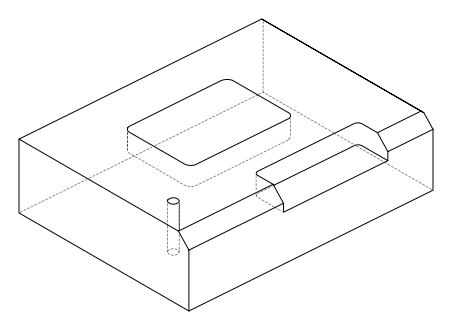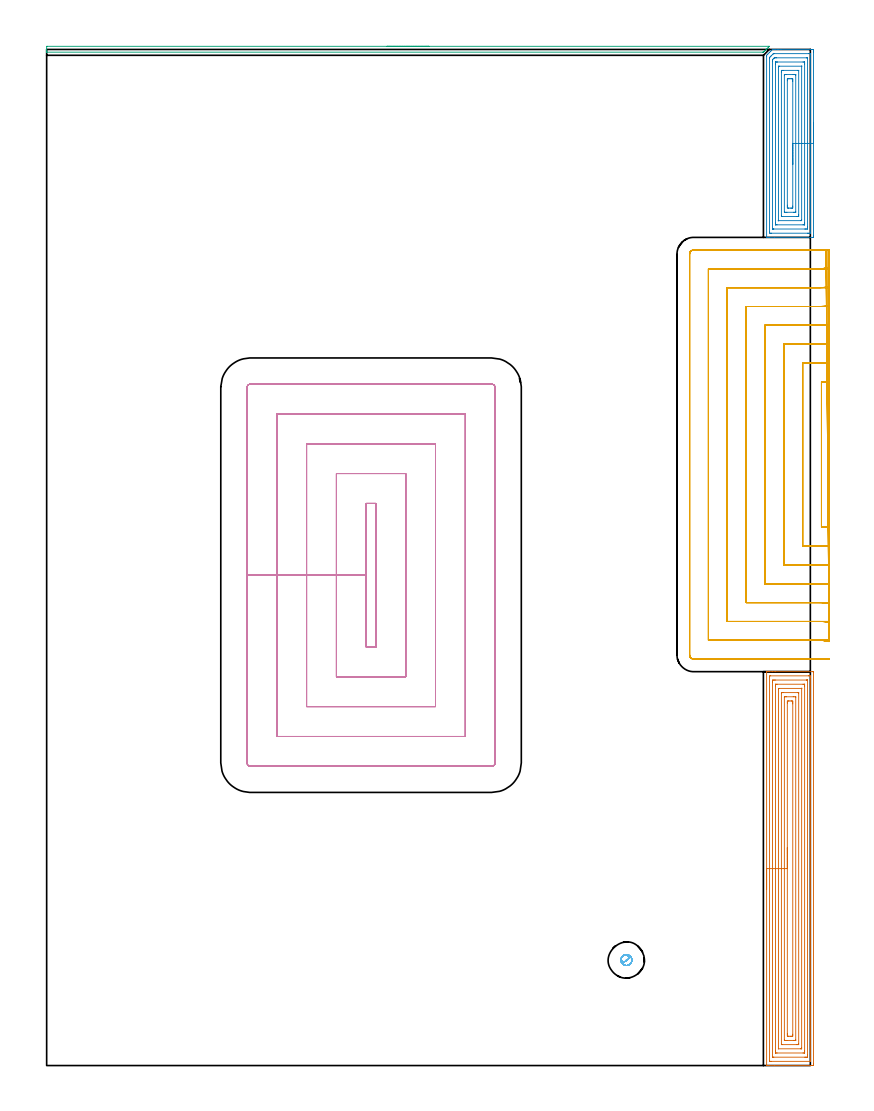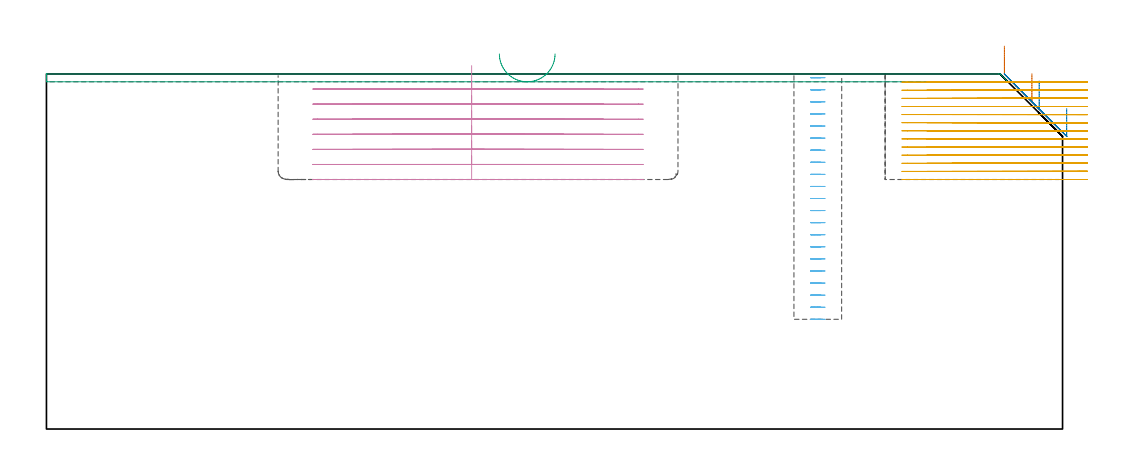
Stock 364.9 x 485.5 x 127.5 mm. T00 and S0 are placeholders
(PLAN: 6 operations, 2 tool changes, 143.6 min)
(1 AREA_MILL | FG_CHAMFER_SURFACE | UGT0205_001 | 12.46 min | 49249 mm3)
(2 AREA_MILL_1 | FG_CHAMFER_SURFACE_1 | UGT0205_001 | 6.15 min | 24561 mm3)
(3 AREA_MILL_2 | FG_CHAMFER_SURFACE_2 | UGT0205_001 | 2.91 min | 1342 mm3)
(4 MILL_RECTANGULAR_POCKET | POCKET_RECTANGULAR_STRAIGHT | NXT0201_007 | Follow Part, ap 6.25, ae 75% | 27.93 min | 1121685 mm3)
(5 MILL_SLOT | SLOT_PARTIAL_RECTANGULAR | NXT0201_011 | Follow Part, ap 3, ae 75% | 91.83 min | 495959 mm3)
(6 MILL_BLIND_HOLE_FROM_SOLID_MATERIAL | STEP1POCKET | NXT0201_011 | Spiral | 2.27 min | 20391 mm3)
(TOOL UGT0205_001 | Chamfer Mill 20 x 3 x 45 deg. | D20 FL50 Z2)
(TOOL NXT0201_007 | ENDMILL 25mm [R216.25-25050GCK54P 1620] | D25 R3 FL54 Z5)
(TOOL NXT0201_011 | ENDMILL 12mm [2P460-1200-NA 1630] | D12 FL38 Z6)
(OP 1 AREA_MILL)
G17 G21 G94 G90
T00 M6
G54
G17 G0 G90 X344. Y84.1 S1061 M3
G43 Z137.5 H0
G94 G1 Y84.138 Z136.628 F250.
Y84.252 Z135.763
Y84.441 Z134.912
Y84.703 Z134.08
Y85.037 Z133.274
Y85.44 Z132.5
Y85.908 Z131.764
Y86.44 Z131.072
Y87.029 Z130.429
Y87.672 Z129.84
Y88.364 Z129.308
Y89.1 Z128.84
Y89.874 Z128.437
Y90.68 Z128.103
Y91.512 Z127.841
Y92.364 Z127.652
Y93.228 Z127.538
Y94.1 Z127.5
Y188.014
X344.003 Y188.191 Z127.488
X344.041 Y188.2 Z127.45
X344.452 Z127.048
X344.694 Z126.806
X345.432 Z126.064
X346.689 Z124.808
X348.096 Z123.4
X365.856 Z105.641
X366.118 Y188.198 Z105.379
X366.392 Y188.19 Z105.106
X366.399 Y187.915 Z105.099
X366.4 Y0.98 Z105.1
X366.399 Y0.633 Z105.101
X366.394 Y0.091 Z105.103
X366.392 Y0.008 Z105.106
X365.856 Y0.004 Z105.641
X365.228 Y0. Z106.27
X347.836 Z123.66
X345.432 Z126.064
X344.694 Z126.806
X344.452 Z127.048
X344.041 Z127.45
X344.003 Y0.009 Z127.488
X344. Y0.186 Z127.5
Y94.1
X345.414 Z126.086
X345.415 Y185.795 Z126.085
X345.432 Y186.19 Z126.068
X345.902 Y186.199 Z125.598
X364.08 Y186.2 Z107.42
X364.551 Y186.199 Z106.949
X364.968 Y186.19 Z106.532
X364.985 Y185.778 Z106.515
X364.986 Y185.761 Z106.514
X364.985 Y2.405 Z106.515
X364.968 Y2.01 Z106.532
X364.498 Y2.001 Z107.002
X346.32 Y2. Z125.18
X345.849 Y2.001 Z125.651
X345.432 Y2.01 Z126.068
X345.415 Y2.422 Z126.085
X345.414 Y2.439 Z126.086
Y94.1
X346.828 Z124.672
X346.829 Y183.095 Z124.671
X346.83 Y183.476 Z124.67
X346.833 Y183.989 Z124.667
X346.835 Y184.171 Z124.665
X347.007 Y184.191 Z124.493
X347.208 Y184.195 Z124.292
X347.887 Y184.2 Z123.613
X348.096 Z123.404
X362.983 Z108.517
X363.192 Y184.198 Z108.308
X363.401 Y184.195 Z108.099
X363.54 Y184.19 Z107.96
X363.566 Y184.181 Z107.934
X363.567 Y184.162 Z107.933
X363.57 Y184.117 Z107.93
X363.571 Y183.989 Z107.929
Y5.105
X363.57 Y4.724 Z107.93
X363.567 Y4.211 Z107.933
X363.565 Y4.029 Z107.935
X363.393 Y4.009 Z108.107
X363.192 Y4.005 Z108.308
X362.513 Y4. Z108.987
X362.304 Z109.196
X347.417 Z124.083
X347.208 Y4.002 Z124.292
X346.999 Y4.006 Z124.501
X346.86 Y4.01 Z124.64
X346.835 Y4.019 Z124.665
X346.833 Y4.038 Z124.667
X346.831 Y4.083 Z124.669
X346.829 Y4.211 Z124.671
X346.828 Y94.1 Z124.672
X348.243 Z123.257
Y181.306
X348.245 Y182.05 Z123.255
X348.248 Y182.158 Z123.252
X348.249 Y182.183 Z123.251
X348.264 Y182.19 Z123.236
X348.318 Y182.193 Z123.182
X348.54 Y182.198 Z122.96
X348.984 Y182.2 Z122.516
X361.416 Z110.084
X361.86 Y182.198 Z109.64
X362.082 Y182.194 Z109.418
X362.136 Y182.19 Z109.364
X362.151 Y182.185 Z109.349
X362.153 Y182.166 Z109.347
X362.155 Y182.094 Z109.345
X362.157 Y181.454 Z109.343
Y181.306
Y6.894
X362.155 Y6.15 Z109.345
X362.152 Y6.042 Z109.348
X362.151 Y6.017 Z109.349
X362.136 Y6.01 Z109.364
X362.082 Y6.007 Z109.418
X361.86 Y6.002 Z109.64
X361.416 Y6. Z110.084
X348.984 Z122.516
X348.54 Y6.002 Z122.96
X348.318 Y6.006 Z123.182
X348.264 Y6.01 Z123.236
X348.249 Y6.016 Z123.251
X348.247 Y6.034 Z123.253
X348.245 Y6.106 Z123.255
X348.243 Y6.746 Z123.257
Y6.894
Y94.1
X349.657 Z121.843
Y179.734
X349.658 Y179.95 Z121.842
X349.662 Y180.094 Z121.838
X349.667 Y180.19 Z121.833
X349.703 Y180.194 Z121.797
X349.872 Y180.198 Z121.628
X350.082 Y180.2 Z121.418
X360.739 Y180.199 Z110.761
X360.742 Y180.197 Z110.758
X360.743 Y180.196 Z110.757
Y8.467
X360.742 Y8.25 Z110.758
X360.738 Y8.106 Z110.762
X360.733 Y8.01 Z110.767
X360.697 Y8.006 Z110.803
X360.528 Y8.002 Z110.972
X360.318 Y8. Z111.182
X349.661 Y8.001 Z121.839
X349.658 Y8.003 Z121.842
X349.657 Y8.004 Z121.843
Y94.1
X351.071 Z120.429
X351.072 Y177.728 Z120.428
X351.074 Y178.019 Z120.426
X351.077 Y178.163 Z120.423
X351.078 Y178.19 Z120.422
X351.113 Y178.194 Z120.387
X351.181 Y178.198 Z120.319
X351.648 Y178.2 Z119.852
X352.068 Z119.432
X358.752 Z112.748
X359.174 Y178.198 Z112.326
X359.311 Y178.192 Z112.189
X359.322 Y178.19 Z112.178
X359.324 Y178.176 Z112.176
X359.327 Y178.132 Z112.173
X359.329 Y178.042 Z112.171
X359.328 Y10.472 Z112.172
X359.326 Y10.181 Z112.174
X359.323 Y10.037 Z112.177
X359.322 Y10.01 Z112.178
X359.287 Y10.006 Z112.213
X359.219 Y10.002 Z112.281
X358.752 Y10. Z112.748
X358.332 Z113.168
X351.648 Z119.852
X351.226 Y10.002 Z120.274
X351.089 Y10.008 Z120.411
X351.078 Y10.01 Z120.422
X351.076 Y10.024 Z120.424
X351.073 Y10.068 Z120.427
X351.071 Y10.158 Z120.429
Y94.1
X352.485 Z119.015
Y175.99
X352.487 Y176.042 Z119.013
X352.491 Y176.143 Z119.009
X352.494 Y176.191 Z119.006
X352.505 Y176.194 Z118.995
X352.536 Y176.196 Z118.964
X353.166 Y176.2 Z118.334
X353.424 Z118.076
X356.718 Z114.782
X357.606 Z113.894
X357.864 Y176.196 Z113.636
X357.9 Y176.194 Z113.6
X357.905 Y176.192 Z113.595
X357.909 Y176.16 Z113.591
X357.912 Y176.092 Z113.588
X357.914 Y175.991 Z113.586
X357.915 Y175.94 Z113.585
X357.914 Y12.21 Z113.586
X357.913 Y12.159 Z113.587
X357.909 Y12.058 Z113.591
X357.906 Y12.009 Z113.594
X357.896 Y12.006 Z113.604
X357.864 Y12.004 Z113.636
X357.234 Y12. Z114.266
X356.976 Z114.524
X353.683 Z117.817
X352.794 Z118.706
X352.536 Y12.004 Z118.964
X352.5 Y12.006 Z119.
X352.495 Y12.008 Z119.005
X352.491 Y12.04 Z119.009
X352.488 Y12.108 Z119.012
X352.486 Y12.209 Z119.014
X352.485 Y12.26 Z119.015
Y94.1
X353.899 Z117.601
X353.9 Y173.256 Z117.6
X353.901 Y173.67 Z117.599
X353.907 Y174.151 Z117.593
X354.266 Y174.197 Z117.234
X354.312 Y174.199 Z117.188
X355.151 Y174.2 Z116.349
X356.04 Y174.199 Z115.46
X356.088 Y174.195 Z115.412
X356.493 Y174.151 Z115.007
X356.498 Y173.738 Z115.002
X356.5 Y173.256 Z115.
X356.501 Y172.841 Z114.999
X356.5 Y14.944 Z115.
X356.498 Y14.53 Z115.002
X356.493 Y14.049 Z115.007
X356.134 Y14.003 Z115.366
X356.088 Y14.001 Z115.412
X355.249 Y14. Z116.251
X354.36 Y14.001 Z117.14
X354.312 Y14.005 Z117.188
X353.907 Y14.049 Z117.593
X353.902 Y14.462 Z117.598
X353.9 Y14.944 Z117.6
Y15.359
X353.899 Y94.1 Z117.601
Y94.972 Z117.639
Y95.837 Z117.752
Y96.688 Z117.941
Y97.52 Z118.204
Y98.326 Z118.537
Y99.1 Z118.94
Y99.836 Z119.409
Y100.528 Z119.94
Y101.171 Z120.529
Y101.76 Z121.173
Y102.292 Z121.865
Y102.76 Z122.601
Y103.163 Z123.374
Y103.497 Z124.18
Y103.759 Z125.012
Y103.948 Z125.864
Y104.062 Z126.729
Y104.1 Z127.601
G0 Z137.5
M5
M2
(OP 2 AREA_MILL_1)
G17 G21 G94 G90
T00 M6
G54
G17 G0 G90 X366.4 Y450.6 S1061 M3
G43 Z137.5 H0
Z115.1
G94 G1 Y450.562 Z114.228 F250.
Y450.448 Z113.363
Y450.259 Z112.512
Y449.997 Z111.68
Y449.663 Z110.874
Y449.26 Z110.1
Y448.792 Z109.364
Y448.26 Z108.672
Y447.671 Z108.029
Y447.028 Z107.44
Y446.336 Z106.908
Y445.6 Z106.44
Y444.826 Z106.037
Y444.02 Z105.703
Y443.188 Z105.441
Y442.336 Z105.252
Y441.472 Z105.138
Y440.6 Z105.1
Y396.678
X366.399 Y396.332 Z105.101
X366.394 Y395.79 Z105.103
X366.392 Y395.708 Z105.106
X365.856 Y395.7 Z105.641
X347.835 Z123.661
X345.432 Z126.064
X344.699 Z126.8
X344.448 Z127.052
X344.041 Z127.45
X344.003 Y395.709 Z127.488
X344. Y395.884 Z127.5
Y482.186
X344.007 Y482.7 Z127.493
X344.008 Y482.708 Z127.492
X344.38 Y483.08 Z127.12
X344.544 Y483.245 Z126.953
X345.274 Y483.974 Z126.225
X345.432 Y484.133 Z126.065
X345.891 Y484.591 Z125.609
X346.168 Y484.869 Z125.331
X346.32 Y485.021 Z125.177
X346.761 Y485.461 Z124.739
X346.766 Y485.467 Z124.733
X346.801 Y485.491 Z124.697
X346.816 Y485.5 Z124.682
X347.208 Z124.29
X347.313 Z124.186
X348.096 Z123.399
X349.35 Z122.147
X350.76 Z120.736
X365.23 Z106.268
X365.856 Y485.496 Z105.641
X366.392 Y485.492 Z105.106
X366.395 Y485.41 Z105.103
X366.399 Y484.869 Z105.101
X366.4 Y484.321 Z105.1
Y440.6
X364.986 Z106.514
X364.985 Y398.103 Z106.515
X364.968 Y397.71 Z106.532
X364.496 Y397.702 Z107.004
X364.08 Y397.7 Z107.42
X363.61 Z107.89
X346.32 Z125.18
X345.847 Y397.702 Z125.653
X345.432 Y397.71 Z126.068
X345.415 Y398.12 Z126.085
X345.414 Y398.137 Z126.086
X345.415 Y481.308 Z126.085
X345.432 Y481.67 Z126.068
X345.685 Y481.931 Z125.815
X345.935 Y482.186 Z125.565
X346.128 Y482.379 Z125.372
X346.83 Y483.08 Z124.67
X347.021 Y483.268 Z124.479
X347.208 Y483.447 Z124.292
X347.268 Y483.49 Z124.232
X347.326 Y483.495 Z124.174
X347.443 Y483.499 Z124.057
X347.679 Y483.5 Z123.821
X364.08 Z107.42
X364.553 Y483.498 Z106.947
X364.968 Y483.49 Z106.532
X364.985 Y483.08 Z106.515
X364.986 Y483.063 Z106.514
Y440.6
X363.572 Z107.928
X363.571 Y400.803 Z107.929
X363.57 Y400.422 Z107.93
X363.567 Y399.909 Z107.933
X363.565 Y399.727 Z107.935
X363.391 Y399.709 Z108.109
X363.192 Y399.704 Z108.308
X362.511 Y399.7 Z108.989
X362.304 Z109.196
X347.415 Z124.085
X347.208 Y399.702 Z124.292
X347.001 Y399.705 Z124.499
X346.863 Y399.71 Z124.637
X346.835 Y399.717 Z124.665
X346.833 Y399.736 Z124.667
X346.831 Y399.782 Z124.669
X346.829 Y399.909 Z124.671
Y479.884
X346.833 Y480.397 Z124.667
X346.835 Y480.587 Z124.665
X346.839 Y480.628 Z124.661
X346.862 Y480.655 Z124.638
X346.905 Y480.702 Z124.595
X347.208 Y481.008 Z124.292
X347.349 Y481.149 Z124.151
X347.493 Y481.291 Z124.007
X347.695 Y481.484 Z123.805
X347.893 Y481.495 Z123.607
X348.096 Y481.498 Z123.404
X348.777 Y481.5 Z122.723
X362.985 Z108.515
X363.192 Y481.499 Z108.308
X363.4 Y481.495 Z108.1
X363.537 Y481.49 Z107.963
X363.566 Y481.483 Z107.934
X363.567 Y481.464 Z107.933
X363.57 Y481.418 Z107.93
X363.571 Y481.291 Z107.929
X363.572 Y440.6 Z107.928
X362.157 Z109.343
Y402.592
X362.155 Y401.848 Z109.345
X362.152 Y401.74 Z109.348
X362.151 Y401.715 Z109.349
X362.134 Y401.71 Z109.366
X362.08 Y401.706 Z109.42
X361.859 Y401.702 Z109.641
X361.416 Y401.7 Z110.084
X348.984 Z122.516
X348.54 Y401.702 Z122.96
X348.32 Y401.706 Z123.18
X348.266 Y401.71 Z123.234
X348.249 Y401.714 Z123.251
X348.248 Y401.732 Z123.252
X348.246 Y401.804 Z123.254
X348.243 Y402.444 Z123.257
Y402.592
Y478.608
X348.245 Y479.352 Z123.255
X348.248 Y479.46 Z123.252
X348.249 Y479.485 Z123.251
X348.266 Y479.49 Z123.234
X348.32 Y479.494 Z123.18
X348.541 Y479.498 Z122.959
X348.984 Y479.5 Z122.516
X348.986 Z122.514
X361.416 Z110.084
X361.86 Y479.498 Z109.64
X362.08 Y479.494 Z109.42
X362.134 Y479.49 Z109.366
X362.151 Y479.486 Z109.349
X362.153 Y479.468 Z109.347
X362.155 Y479.396 Z109.345
X362.157 Y478.756 Z109.343
Y478.608
Y440.6
X360.743 Z110.757
Y404.164
X360.742 Y403.948 Z110.758
X360.738 Y403.804 Z110.762
X360.733 Y403.71 Z110.767
X360.697 Y403.706 Z110.803
X360.528 Y403.702 Z110.972
X360.316 Y403.7 Z111.184
X349.659 Z121.841
X349.657 Y403.702 Z121.843
Y477.036
X349.658 Y477.253 Z121.842
X349.662 Y477.397 Z121.838
X349.667 Y477.49 Z121.833
X349.703 Y477.494 Z121.797
X349.872 Y477.498 Z121.628
X350.084 Y477.5 Z121.416
X360.741 Z110.759
X360.743 Y477.498 Z110.757
Y440.6
X359.329 Z112.171
Y406.483
X359.328 Y406.169 Z112.172
X359.325 Y405.879 Z112.175
X359.322 Y405.735 Z112.178
X359.319 Y405.71 Z112.181
X359.284 Y405.706 Z112.216
X359.216 Y405.702 Z112.284
X358.752 Y405.7 Z112.748
X358.33 Z113.17
X351.648 Z119.852
X351.224 Y405.702 Z120.276
X351.089 Y405.708 Z120.411
X351.078 Y405.71 Z120.422
X351.076 Y405.724 Z120.424
X351.073 Y405.767 Z120.427
X351.071 Y405.855 Z120.429
Y474.718
X351.072 Y475.031 Z120.428
X351.075 Y475.321 Z120.425
X351.078 Y475.465 Z120.422
X351.081 Y475.49 Z120.419
X351.116 Y475.494 Z120.384
X351.184 Y475.498 Z120.316
X351.648 Y475.5 Z119.852
X352.07 Z119.43
X358.752 Z112.748
X359.176 Y475.498 Z112.324
X359.311 Y475.492 Z112.189
X359.322 Y475.49 Z112.178
X359.324 Y475.476 Z112.176
X359.327 Y475.433 Z112.173
X359.329 Y475.345 Z112.171
Y440.6
X357.915 Z113.585
X357.914 Y407.907 Z113.586
X357.913 Y407.856 Z113.587
X357.909 Y407.755 Z113.591
X357.905 Y407.709 Z113.595
X357.895 Y407.706 Z113.605
X357.864 Y407.704 Z113.636
X357.232 Y407.7 Z114.268
X356.976 Z114.524
X353.68 Z117.82
X352.791 Z118.709
X352.536 Y407.703 Z118.964
X352.501 Y407.706 Z118.999
X352.495 Y407.708 Z119.005
X352.492 Y407.738 Z119.008
X352.488 Y407.805 Z119.012
X352.486 Y407.907 Z119.014
X352.485 Y407.958 Z119.015
X352.486 Y473.293 Z119.014
X352.487 Y473.344 Z119.013
X352.491 Y473.446 Z119.009
X352.495 Y473.491 Z119.005
X352.505 Y473.494 Z118.995
X352.536 Y473.496 Z118.964
X353.168 Y473.5 Z118.332
X353.424 Z118.076
X356.72 Z114.78
X357.609 Z113.891
X357.864 Y473.497 Z113.636
X357.9 Y473.494 Z113.6
X357.905 Y473.492 Z113.595
X357.908 Y473.462 Z113.592
X357.912 Y473.395 Z113.588
X357.914 Y473.293 Z113.586
X357.915 Y473.242 Z113.585
Y440.6
X356.501 Z114.999
X356.5 Y410.641 Z115.
X356.499 Y410.227 Z115.001
X356.493 Y409.746 Z115.007
X356.132 Y409.702 Z115.368
X356.088 Y409.701 Z115.412
X355.246 Y409.7 Z116.254
X354.357 Y409.701 Z117.143
X354.312 Y409.704 Z117.188
X353.907 Y409.746 Z117.593
X353.901 Y410.16 Z117.599
X353.9 Y410.641 Z117.6
Y411.056
Y470.56
X353.901 Y470.973 Z117.599
X353.907 Y471.454 Z117.593
X354.268 Y471.498 Z117.232
X354.312 Y471.499 Z117.188
X355.154 Y471.5 Z116.346
X356.043 Y471.499 Z115.457
X356.088 Y471.496 Z115.412
X356.493 Y471.454 Z115.007
X356.499 Y471.04 Z115.001
X356.5 Y470.56 Z115.
X356.501 Y470.144 Z114.999
Y440.6
Y439.728 Z115.038
Y438.864 Z115.151
Y438.012 Z115.34
Y437.18 Z115.603
Y436.374 Z115.936
Y435.6 Z116.339
Y434.864 Z116.808
Y434.172 Z117.339
Y433.529 Z117.928
Y432.94 Z118.572
Y432.409 Z119.264
Y431.94 Z119.999
Y431.537 Z120.773
Y431.203 Z121.579
Y430.941 Z122.411
Y430.752 Z123.263
Y430.638 Z124.128
Y430.6 Z124.999
G0 Z137.5
M5
M2
(OP 3 AREA_MILL_2)
G17 G21 G94 G90
T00 M6
G54
G17 G0 G90 X162.65 Y487. S1061 M3
G43 Z137.5 H0
Z134.7
G94 G1 X162.688 Z133.828 F250.
X162.802 Z132.964
X162.991 Z132.112
X163.253 Z131.28
X163.587 Z130.474
X163.99 Z129.7
X164.458 Z128.964
X164.99 Z128.272
X165.579 Z127.629
X166.222 Z127.04
X166.914 Z126.508
X167.65 Z126.04
X168.424 Z125.637
X169.23 Z125.303
X170.062 Z125.041
X170.914 Z124.852
X171.778 Z124.738
X172.65 Z124.7
X345.023
X345.273 Y486.996 Z124.704
X345.282 Y486.994 Z124.705
X345.273 Y486.973 Z124.726
X344.788 Y486.486 Z125.21
X344.236 Y485.936 Z125.763
X343.902 Y485.6 Z126.096
X343.373 Y485.073 Z126.627
X343.016 Y484.714 Z126.982
X342.89 Y484.59 Z127.109
X342.565 Y484.265 Z127.435
X342.518 Y484.22 Z127.48
X342.5 Y484.207 Z127.493
X341.997 Y484.2 Z127.5
X0.175
X0.01 Y484.203 Z127.488
X0.007 Y484.227 Z127.464
X0. Y484.604 Z127.096
Y484.904 Z126.795
Y485.6 Z126.095
Y486.833 Z124.864
X0.002 Y486.991 Z124.705
X0.435 Y487. Z124.7
X172.65
X173.522 Z124.738
X174.386 Z124.852
X175.238 Z125.041
X176.07 Z125.303
X176.876 Z125.637
X177.65 Z126.04
X178.386 Z126.508
X179.078 Z127.04
X179.721 Z127.629
X180.31 Z128.272
X180.842 Z128.964
X181.31 Z129.7
X181.713 Z130.474
X182.047 Z131.28
X182.309 Z132.112
X182.498 Z132.964
X182.612 Z133.828
X182.65 Z134.7
G0 Z137.5
M5
M2
(OP 4 MILL_RECTANGULAR_POCKET)
G17 G21 G94 G90
T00 M6
G54
G17 G0 G90 X152.7 Y265.702 S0 M3
G43 Z137.5 H1
Z130.5
G94 G1 Y234.3 Z122.086 F250.
Y200. F500.
X157.3
Y268.6
X152.7
Y234.3
X138.45
Y185.75
X171.55
Y282.85
X138.45
Y234.3
X124.2
Y171.5
X185.8
Y297.1
X124.2
Y234.3
X109.95
Y157.25
X200.05
Y311.35
X109.95
Y234.3
X95.7
Y144.7
G3 X97.4 Y143. R1.7
G1 X212.6
G3 X214.3 Y144.7 R1.7
G1 Y323.9
G3 X212.6 Y325.6 R1.7
G1 X97.4
G3 X95.7 Y323.9 R1.7
G1 Y234.3
Y233.3
G0 X152.7 Y265.702 Z125.086
G1 Y234.3 Z116.671 F250.
Y200. F500.
X157.3
Y268.6
X152.7
Y234.3
X138.45
Y185.75
X171.55
Y282.85
X138.45
Y234.3
X124.2
Y171.5
X185.8
Y297.1
X124.2
Y234.3
X109.95
Y157.25
X200.05
Y311.35
X109.95
Y234.3
X95.7
Y144.7
G3 X97.4 Y143. R1.7
G1 X212.6
G3 X214.3 Y144.7 R1.7
G1 Y323.9
G3 X212.6 Y325.6 R1.7
G1 X97.4
G3 X95.7 Y323.9 R1.7
G1 Y234.3
Y233.3
G0 X152.7 Y265.702 Z119.671
G1 Y234.3 Z111.257 F250.
Y200. F500.
X157.3
Y268.6
X152.7
Y234.3
X138.45
Y185.75
X171.55
Y282.85
X138.45
Y234.3
X124.2
Y171.5
X185.8
Y297.1
X124.2
Y234.3
X109.95
Y157.25
X200.05
Y311.35
X109.95
Y234.3
X95.7
Y144.7
G3 X97.4 Y143. R1.7
G1 X212.6
G3 X214.3 Y144.7 R1.7
G1 Y323.9
G3 X212.6 Y325.6 R1.7
G1 X97.4
G3 X95.7 Y323.9 R1.7
G1 Y234.3
Y233.3
G0 X152.7 Y265.702 Z114.257
G1 Y234.3 Z105.843 F250.
Y200. F500.
X157.3
Y268.6
X152.7
Y234.3
X138.45
Y185.75
X171.55
Y282.85
X138.45
Y234.3
X124.2
Y171.5
X185.8
Y297.1
X124.2
Y234.3
X109.95
Y157.25
X200.05
Y311.35
X109.95
Y234.3
X95.7
Y144.7
G3 X97.4 Y143. R1.7
G1 X212.6
G3 X214.3 Y144.7 R1.7
G1 Y323.9
G3 X212.6 Y325.6 R1.7
G1 X97.4
G3 X95.7 Y323.9 R1.7
G1 Y234.3
Y233.3
G0 X152.7 Y265.702 Z108.843
G1 Y234.3 Z100.429 F250.
Y200. F500.
X157.3
Y268.6
X152.7
Y234.3
X138.45
Y185.75
X171.55
Y282.85
X138.45
Y234.3
X124.2
Y171.5
X185.8
Y297.1
X124.2
Y234.3
X109.95
Y157.25
X200.05
Y311.35
X109.95
Y234.3
X95.7
Y144.7
G3 X97.4 Y143. R1.7
G1 X212.6
G3 X214.3 Y144.7 R1.7
G1 Y323.9
G3 X212.6 Y325.6 R1.7
G1 X97.4
G3 X95.7 Y323.9 R1.7
G1 Y234.3
Y233.3
G0 X152.7 Y265.702 Z103.429
G1 Y234.3 Z95.014 F250.
Y200. F500.
X157.3
Y268.6
X152.7
Y234.3
X138.45
Y185.75
X171.55
Y282.85
X138.45
Y234.3
X124.2
Y171.5
X185.8
Y297.1
X124.2
Y234.3
X109.95
Y157.25
X200.05
Y311.35
X109.95
Y234.3
X95.7
Y144.7
G3 X97.4 Y143. R1.7
G1 X212.6
G3 X214.3 Y144.7 R1.7
G1 Y323.9
G3 X212.6 Y325.6 R1.7
G1 X97.4
G3 X95.7 Y323.9 R1.7
G1 Y234.3
Y233.3
G0 X152.7 Y265.702 Z98.014
G1 Y234.3 Z89.6 F250.
Y200. F500.
X157.3
Y268.6
X152.7
Y234.3
X138.45
Y185.75
X171.55
Y282.85
X138.45
Y234.3
X124.2
Y171.5
X185.8
Y297.1
X124.2
Y234.3
X109.95
Y157.25
X200.05
Y311.35
X109.95
Y234.3
X95.7
Y144.7
G3 X97.4 Y143. R1.7
G1 X212.6
G3 X214.3 Y144.7 R1.7
G1 Y323.9
G3 X212.6 Y325.6 R1.7
G1 X97.4
G3 X95.7 Y323.9 R1.7
G1 Y234.3
Y233.3
G0 Z137.5
M5
M2
(OP 5 MILL_SLOT)
G17 G21 G94 G90
T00 M6
G54
G17 G0 G90 X373.899 Y326.791 S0 M3
G43 Z137.5 H1
Z124.585
G94 G1 X370.9 Y326.719 F250.
G2 X370.2 Y326.705 R63. F500.
G1 Y257.195
G2 X370.9 Y257.181 R63.
G1 X373.899 Y257.109 F250.
Y335.807
X370.9 Y335.722
G2 X369.372 Y335.7 R54. F500.
G1 X361.2
Y248.2
X369.372
G2 X370.9 Y248.178 R54.
G1 X373.899 Y248.094 F250.
X373.898 Y344.828
X370.9 Y344.726
G2 X369.372 Y344.7 R45. F500.
G1 X352.2
Y239.2
X369.372
G2 X370.9 Y239.174 R45.
G1 X373.898 Y239.072 F250.
X373.897 Y353.86
X370.9 Y353.732
G2 X369.372 Y353.7 R36. F500.
G1 X343.2
Y230.2
X369.372
G2 X370.9 Y230.168 R36.
G1 X373.897 Y230.04 F250.
X373.895 Y362.913
X370.9 Y362.743
G2 X369.372 Y362.7 R27. F500.
G1 X334.2
Y221.2
X369.372
G2 X370.9 Y221.157 R27.
G1 X373.895 Y220.987 F250.
X373.889 Y372.02
X370.9 Y371.765
G2 X369.372 Y371.7 R18. F500.
G1 X325.2
Y212.2
X369.372
G2 X370.9 Y212.135 R18.
G1 X373.889 Y211.88 F250.
X373.856 Y381.34
X370.9 Y380.831
G2 X369.372 Y380.7 R9. F500.
G1 X316.2
Y203.2
X369.372
G2 X370.9 Y203.069 R9.
G1 X373.856 Y202.56 F250.
X372.372 Y389.7
X369.372
X309.2 F500.
G3 X307.2 Y387.7 R2.
G1 Y196.2
G3 X309.2 Y194.2 R2.
G1 X369.372
X372.372 F250.
G0 X373.899 Y326.791 Z121.669
G1 X370.9 Y326.719
G2 X370.2 Y326.705 R63. F500.
G1 Y257.195
G2 X370.9 Y257.181 R63.
G1 X373.899 Y257.109 F250.
Y335.807
X370.9 Y335.722
G2 X369.372 Y335.7 R54. F500.
G1 X361.2
Y248.2
X369.372
G2 X370.9 Y248.178 R54.
G1 X373.899 Y248.094 F250.
X373.898 Y344.828
X370.9 Y344.726
G2 X369.372 Y344.7 R45. F500.
G1 X352.2
Y239.2
X369.372
G2 X370.9 Y239.174 R45.
G1 X373.898 Y239.072 F250.
X373.897 Y353.86
X370.9 Y353.732
G2 X369.372 Y353.7 R36. F500.
G1 X343.2
Y230.2
X369.372
G2 X370.9 Y230.168 R36.
G1 X373.897 Y230.04 F250.
X373.895 Y362.913
X370.9 Y362.743
G2 X369.372 Y362.7 R27. F500.
G1 X334.2
Y221.2
X369.372
G2 X370.9 Y221.157 R27.
G1 X373.895 Y220.987 F250.
X373.889 Y372.02
X370.9 Y371.765
G2 X369.372 Y371.7 R18. F500.
G1 X325.2
Y212.2
X369.372
G2 X370.9 Y212.135 R18.
G1 X373.889 Y211.88 F250.
X373.856 Y381.34
X370.9 Y380.831
G2 X369.372 Y380.7 R9. F500.
G1 X316.2
Y203.2
X369.372
G2 X370.9 Y203.069 R9.
G1 X373.856 Y202.56 F250.
X372.372 Y389.7
X369.372
X309.2 F500.
G3 X307.2 Y387.7 R2.
G1 Y196.2
G3 X309.2 Y194.2 R2.
G1 X369.372
X372.372 F250.
G0 X373.899 Y326.791 Z118.754
G1 X370.9 Y326.719
G2 X370.2 Y326.705 R63. F500.
G1 Y257.195
G2 X370.9 Y257.181 R63.
G1 X373.899 Y257.109 F250.
Y335.807
X370.9 Y335.722
G2 X369.372 Y335.7 R54. F500.
G1 X361.2
Y248.2
X369.372
G2 X370.9 Y248.178 R54.
G1 X373.899 Y248.094 F250.
X373.898 Y344.828
X370.9 Y344.726
G2 X369.372 Y344.7 R45. F500.
G1 X352.2
Y239.2
X369.372
G2 X370.9 Y239.174 R45.
G1 X373.898 Y239.072 F250.
X373.897 Y353.86
X370.9 Y353.732
G2 X369.372 Y353.7 R36. F500.
G1 X343.2
Y230.2
X369.372
G2 X370.9 Y230.168 R36.
G1 X373.897 Y230.04 F250.
X373.895 Y362.913
X370.9 Y362.743
G2 X369.372 Y362.7 R27. F500.
G1 X334.2
Y221.2
X369.372
G2 X370.9 Y221.157 R27.
G1 X373.895 Y220.987 F250.
X373.889 Y372.02
X370.9 Y371.765
G2 X369.372 Y371.7 R18. F500.
G1 X325.2
Y212.2
X369.372
G2 X370.9 Y212.135 R18.
G1 X373.889 Y211.88 F250.
X373.856 Y381.34
X370.9 Y380.831
G2 X369.372 Y380.7 R9. F500.
G1 X316.2
Y203.2
X369.372
G2 X370.9 Y203.069 R9.
G1 X373.856 Y202.56 F250.
X372.372 Y389.7
X369.372
X309.2 F500.
G3 X307.2 Y387.7 R2.
G1 Y196.2
G3 X309.2 Y194.2 R2.
G1 X369.372
X372.372 F250.
G0 X373.899 Y326.791 Z115.838
G1 X370.9 Y326.719
G2 X370.2 Y326.705 R63. F500.
G1 Y257.195
G2 X370.9 Y257.181 R63.
G1 X373.899 Y257.109 F250.
Y335.807
X370.9 Y335.722
G2 X369.372 Y335.7 R54. F500.
G1 X361.2
Y248.2
X369.372
G2 X370.9 Y248.178 R54.
G1 X373.899 Y248.094 F250.
X373.898 Y344.828
X370.9 Y344.726
G2 X369.372 Y344.7 R45. F500.
G1 X352.2
Y239.2
X369.372
G2 X370.9 Y239.174 R45.
G1 X373.898 Y239.072 F250.
X373.897 Y353.86
X370.9 Y353.732
G2 X369.372 Y353.7 R36. F500.
G1 X343.2
Y230.2
X369.372
G2 X370.9 Y230.168 R36.
G1 X373.897 Y230.04 F250.
X373.895 Y362.913
X370.9 Y362.743
G2 X369.372 Y362.7 R27. F500.
G1 X334.2
Y221.2
X369.372
G2 X370.9 Y221.157 R27.
G1 X373.895 Y220.987 F250.
X373.889 Y372.02
X370.9 Y371.765
G2 X369.372 Y371.7 R18. F500.
G1 X325.2
Y212.2
X369.372
G2 X370.9 Y212.135 R18.
G1 X373.889 Y211.88 F250.
X373.856 Y381.34
X370.9 Y380.831
G2 X369.372 Y380.7 R9. F500.
G1 X316.2
Y203.2
X369.372
G2 X370.9 Y203.069 R9.
G1 X373.856 Y202.56 F250.
X372.372 Y389.7
X369.372
X309.2 F500.
G3 X307.2 Y387.7 R2.
G1 Y196.2
G3 X309.2 Y194.2 R2.
G1 X369.372
X372.372 F250.
G0 X373.9 Y326.751 Z112.923
G1 X370.9 Y326.707
G2 X370.2 Y326.7 R63. F500.
G1 Y257.2
G2 X370.9 Y257.193 R63.
G1 X373.9 Y257.148 F250.
Y335.76
X370.9 Y335.708
G2 X369.971 Y335.7 R54. F500.
G1 X361.2
Y248.2
X369.959
G2 X370.9 Y248.192 R54.
G1 X373.9 Y248.14 F250.
X373.899 Y344.772
X370.9 Y344.71
G2 X369.971 Y344.7 R45. F500.
G1 X352.2
Y239.2
X369.959
G2 X370.9 Y239.19 R45.
G1 X373.899 Y239.127 F250.
Y353.789
X370.9 Y353.712
G2 X369.971 Y353.7 R36. F500.
G1 X343.2
Y230.2
X369.959
G2 X370.9 Y230.188 R36.
G1 X373.899 Y230.109 F250.
X373.898 Y362.819
X370.9 Y362.716
G2 X369.971 Y362.7 R27. F500.
G1 X334.2
Y221.2
X369.959
G2 X370.9 Y221.184 R27.
G1 X373.898 Y221.079 F250.
X373.896 Y371.879
X370.9 Y371.724
G2 X369.971 Y371.7 R18. F500.
G1 X325.2
Y212.2
X369.959
G2 X370.9 Y212.175 R18.
G1 X373.896 Y212.019 F250.
X373.884 Y381.058
X370.9 Y380.748
G2 X369.971 Y380.7 R9. F500.
G1 X316.2
Y203.2
X369.959
G2 X370.9 Y203.151 R9.
G1 X373.884 Y202.837 F250.
X372.971 Y389.7
X369.971
X309.2 F500.
G3 X307.2 Y387.7 R2.
G1 Y196.2
G3 X309.2 Y194.2 R2.
G1 X369.959
X372.959 F250.
G0 X373.9 Y326.7 Z110.008
G1 X370.9
X370.2 F500.
Y257.2
X370.9
X373.9 F250.
Y335.7
X370.9
X361.2 F500.
Y248.2
X370.9
X373.9 F250.
Y344.7
X370.9
X352.2 F500.
Y239.2
X370.9
X373.9 F250.
Y353.7
X370.9
X343.2 F500.
Y230.2
X370.9
X373.9 Y230.199 F250.
Y362.7
X370.9
X334.2 F500.
Y221.2
X370.9
X373.9 Y221.199 F250.
Y371.701
X370.9 Y371.7
X325.2 F500.
Y212.2
X370.9
X373.9 Y212.199 F250.
Y380.701
X370.9 Y380.7
X316.2 F500.
Y203.2
X370.9
X373.9 Y203.198 F250.
X373.896 Y389.7
X370.896
X309.2 F500.
G3 X307.2 Y387.7 R2.
G1 Y196.2
G3 X309.2 Y194.2 R2.
G1 X370.894
X373.894 F250.
G0 X373.9 Y326.7 Z107.092
G1 X370.9
X370.2 F500.
Y257.2
X370.9
X373.9 F250.
Y335.7
X370.9
X361.2 F500.
Y248.2
X370.9
X373.9 F250.
Y344.7
X370.9
X352.2 F500.
Y239.2
X370.9
X373.9 F250.
Y353.7
X370.9
X343.2 F500.
Y230.2
X370.9
X373.9 F250.
Y362.7
X370.9
X334.2 F500.
Y221.2
X370.9
X373.9 F250.
Y371.7
X370.9
X325.2 F500.
Y212.2
X370.9
X373.9 F250.
Y380.7
X370.9
X316.2 F500.
Y203.2
X370.9
X373.9 F250.
Y389.7
X370.9
X309.2 F500.
G3 X307.2 Y387.7 R2.
G1 Y196.2
G3 X309.2 Y194.2 R2.
G1 X370.9
X373.9 F250.
G0 Y326.7 Z104.177
G1 X370.9
X370.2 F500.
Y257.2
X370.9
X373.9 F250.
Y335.7
X370.9
X361.2 F500.
Y248.2
X370.9
X373.9 F250.
Y344.7
X370.9
X352.2 F500.
Y239.2
X370.9
X373.9 F250.
Y353.7
X370.9
X343.2 F500.
Y230.2
X370.9
X373.9 F250.
Y362.7
X370.9
X334.2 F500.
Y221.2
X370.9
X373.9 F250.
Y371.7
X370.9
X325.2 F500.
Y212.2
X370.9
X373.9 F250.
Y380.7
X370.9
X316.2 F500.
Y203.2
X370.9
X373.9 F250.
Y389.7
X370.9
X309.2 F500.
G3 X307.2 Y387.7 R2.
G1 Y196.2
G3 X309.2 Y194.2 R2.
G1 X370.9
X373.9 F250.
G0 Y326.7 Z101.262
G1 X370.9
X370.2 F500.
Y257.2
X370.9
X373.9 F250.
Y335.7
X370.9
X361.2 F500.
Y248.2
X370.9
X373.9 F250.
Y344.7
X370.9
X352.2 F500.
Y239.2
X370.9
X373.9 F250.
Y353.7
X370.9
X343.2 F500.
Y230.2
X370.9
X373.9 F250.
Y362.7
X370.9
X334.2 F500.
Y221.2
X370.9
X373.9 F250.
Y371.7
X370.9
X325.2 F500.
Y212.2
X370.9
X373.9 F250.
Y380.7
X370.9
X316.2 F500.
Y203.2
X370.9
X373.9 F250.
Y389.7
X370.9
X309.2 F500.
G3 X307.2 Y387.7 R2.
G1 Y196.2
G3 X309.2 Y194.2 R2.
G1 X370.9
X373.9 F250.
G0 Y326.7 Z98.346
G1 X370.9
X370.2 F500.
Y257.2
X370.9
X373.9 F250.
Y335.7
X370.9
X361.2 F500.
Y248.2
X370.9
X373.9 F250.
Y344.7
X370.9
X352.2 F500.
Y239.2
X370.9
X373.9 F250.
Y353.7
X370.9
X343.2 F500.
Y230.2
X370.9
X373.9 F250.
Y362.7
X370.9
X334.2 F500.
Y221.2
X370.9
X373.9 F250.
Y371.7
X370.9
X325.2 F500.
Y212.2
X370.9
X373.9 F250.
Y380.7
X370.9
X316.2 F500.
Y203.2
X370.9
X373.9 F250.
Y389.7
X370.9
X309.2 F500.
G3 X307.2 Y387.7 R2.
G1 Y196.2
G3 X309.2 Y194.2 R2.
G1 X370.9
X373.9 F250.
G0 Y326.7 Z95.431
G1 X370.9
X370.2 F500.
Y257.2
X370.9
X373.9 F250.
Y335.7
X370.9
X361.2 F500.
Y248.2
X370.9
X373.9 F250.
Y344.7
X370.9
X352.2 F500.
Y239.2
X370.9
X373.9 F250.
Y353.7
X370.9
X343.2 F500.
Y230.2
X370.9
X373.9 F250.
Y362.7
X370.9
X334.2 F500.
Y221.2
X370.9
X373.9 F250.
Y371.7
X370.9
X325.2 F500.
Y212.2
X370.9
X373.9 F250.
Y380.7
X370.9
X316.2 F500.
Y203.2
X370.9
X373.9 F250.
Y389.7
X370.9
X309.2 F500.
G3 X307.2 Y387.7 R2.
G1 Y196.2
G3 X309.2 Y194.2 R2.
G1 X370.9
X373.9 F250.
G0 Y326.7 Z92.515
G1 X370.9
X370.2 F500.
Y257.2
X370.9
X373.9 F250.
Y335.7
X370.9
X361.2 F500.
Y248.2
X370.9
X373.9 F250.
Y344.7
X370.9
X352.2 F500.
Y239.2
X370.9
X373.9 F250.
Y353.7
X370.9
X343.2 F500.
Y230.2
X370.9
X373.9 F250.
Y362.7
X370.9
X334.2 F500.
Y221.2
X370.9
X373.9 F250.
Y371.7
X370.9
X325.2 F500.
Y212.2
X370.9
X373.9 F250.
Y380.7
X370.9
X316.2 F500.
Y203.2
X370.9
X373.9 F250.
Y389.7
X370.9
X309.2 F500.
G3 X307.2 Y387.7 R2.
G1 Y196.2
G3 X309.2 Y194.2 R2.
G1 X370.9
X373.9 F250.
G0 Y326.7 Z89.6
G1 X370.9
X370.2 F500.
Y257.2
X370.9
X373.9 F250.
Y335.7
X370.9
X361.2 F500.
Y248.2
X370.9
X373.9 F250.
Y344.7
X370.9
X352.2 F500.
Y239.2
X370.9
X373.9 F250.
Y353.7
X370.9
X343.2 F500.
Y230.2
X370.9
X373.9 F250.
Y362.7
X370.9
X334.2 F500.
Y221.2
X370.9
X373.9 F250.
Y371.7
X370.9
X325.2 F500.
Y212.2
X370.9
X373.9 F250.
Y380.7
X370.9
X316.2 F500.
Y203.2
X370.9
X373.9 F250.
Y389.7
X370.9
X309.2 F500.
G3 X307.2 Y387.7 R2.
G1 Y196.2
G3 X309.2 Y194.2 R2.
G1 X370.9
X373.9 F250.
G0 Z137.5
M5
M2
(OP 6 MILL_BLIND_HOLE_FROM_SOLID_MATERIAL)
G17 G21 G94 G90
T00 M6
G54
G17 G0 G90 X277. Y50.4 S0 M3
G43 Z137.5 H1
Z126.162
G94 G3 X277.456 Y52.544 R1.121 F250.
X274.625 Y51.458 R2.144
X275.942 Y48.025 R2.6
X274.625 Y51.458 R-2.6
X275.284 Y49.741 R1.3
X277. Y50.4 R1.3
G0 Z121.824
G3 X277.456 Y52.544 R1.121
X274.625 Y51.458 R2.144
X275.942 Y48.025 R2.6
X274.625 Y51.458 R-2.6
X275.284 Y49.741 R1.3
X277. Y50.4 R1.3
G0 Z117.486
G3 X277.456 Y52.544 R1.121
X274.625 Y51.458 R2.144
X275.942 Y48.025 R2.6
X274.625 Y51.458 R-2.6
X275.284 Y49.741 R1.3
X277. Y50.4 R1.3
G0 Z113.148
G3 X277.456 Y52.544 R1.121
X274.625 Y51.458 R2.144
X275.942 Y48.025 R2.6
X274.625 Y51.458 R-2.6
X275.284 Y49.741 R1.3
X277. Y50.4 R1.3
G0 Z108.81
G3 X277.456 Y52.544 R1.121
X274.625 Y51.458 R2.144
X275.942 Y48.025 R2.6
X274.625 Y51.458 R-2.6
X275.284 Y49.741 R1.3
X277. Y50.4 R1.3
G0 Z104.471
G3 X277.456 Y52.544 R1.121
X274.625 Y51.458 R2.144
X275.942 Y48.025 R2.6
X274.625 Y51.458 R-2.6
X275.284 Y49.741 R1.3
X277. Y50.4 R1.3
G0 Z100.133
G3 X277.456 Y52.544 R1.121
X274.625 Y51.458 R2.144
X275.942 Y48.025 R2.6
X274.625 Y51.458 R-2.6
X275.284 Y49.741 R1.3
X277. Y50.4 R1.3
G0 Z95.795
G3 X277.456 Y52.544 R1.121
X274.625 Y51.458 R2.144
X275.942 Y48.025 R2.6
X274.625 Y51.458 R-2.6
X275.284 Y49.741 R1.3
X277. Y50.4 R1.3
G0 Z91.457
G3 X277.456 Y52.544 R1.121
X274.625 Y51.458 R2.144
X275.942 Y48.025 R2.6
X274.625 Y51.458 R-2.6
X275.284 Y49.741 R1.3
X277. Y50.4 R1.3
G0 Z87.119
G3 X277.456 Y52.544 R1.121
X274.625 Y51.458 R2.144
X275.942 Y48.025 R2.6
X274.625 Y51.458 R-2.6
X275.284 Y49.741 R1.3
X277. Y50.4 R1.3
G0 Z82.781
G3 X277.456 Y52.544 R1.121
X274.625 Y51.458 R2.144
X275.942 Y48.025 R2.6
X274.625 Y51.458 R-2.6
X275.284 Y49.741 R1.3
X277. Y50.4 R1.3
G0 Z78.443
G3 X277.456 Y52.544 R1.121
X274.625 Y51.458 R2.144
X275.942 Y48.025 R2.6
X274.625 Y51.458 R-2.6
X275.284 Y49.741 R1.3
X277. Y50.4 R1.3
G0 Z74.105
G3 X277.456 Y52.544 R1.121
X274.625 Y51.458 R2.144
X275.942 Y48.025 R2.6
X274.625 Y51.458 R-2.6
X275.284 Y49.741 R1.3
X277. Y50.4 R1.3
G0 Z69.767
G3 X277.456 Y52.544 R1.121
X274.625 Y51.458 R2.144
X275.942 Y48.025 R2.6
X274.625 Y51.458 R-2.6
X275.284 Y49.741 R1.3
X277. Y50.4 R1.3
G0 Z65.429
G3 X277.456 Y52.544 R1.121
X274.625 Y51.458 R2.144
X275.942 Y48.025 R2.6
X274.625 Y51.458 R-2.6
X275.284 Y49.741 R1.3
X277. Y50.4 R1.3
G0 Z61.09
G3 X277.456 Y52.544 R1.121
X274.625 Y51.458 R2.144
X275.942 Y48.025 R2.6
X274.625 Y51.458 R-2.6
X275.284 Y49.741 R1.3
X277. Y50.4 R1.3
G0 Z56.752
G3 X277.456 Y52.544 R1.121
X274.625 Y51.458 R2.144
X275.942 Y48.025 R2.6
X274.625 Y51.458 R-2.6
X275.284 Y49.741 R1.3
X277. Y50.4 R1.3
G0 Z52.414
G3 X277.456 Y52.544 R1.121
X274.625 Y51.458 R2.144
X275.942 Y48.025 R2.6
X274.625 Y51.458 R-2.6
X275.284 Y49.741 R1.3
X277. Y50.4 R1.3
G0 Z48.076
G3 X277.456 Y52.544 R1.121
X274.625 Y51.458 R2.144
X275.942 Y48.025 R2.6
X274.625 Y51.458 R-2.6
X275.284 Y49.741 R1.3
X277. Y50.4 R1.3
G0 Z43.738
G3 X277.456 Y52.544 R1.121
X274.625 Y51.458 R2.144
X275.942 Y48.025 R2.6
X274.625 Y51.458 R-2.6
X275.284 Y49.741 R1.3
X277. Y50.4 R1.3
G0 Z39.4
G3 X277.456 Y52.544 R1.121
X274.625 Y51.458 R2.144
X275.942 Y48.025 R2.6
X274.625 Y51.458 R-2.6
X275.284 Y49.741 R1.3
X277. Y50.4 R1.3
G0 Z137.5
M5
M2
